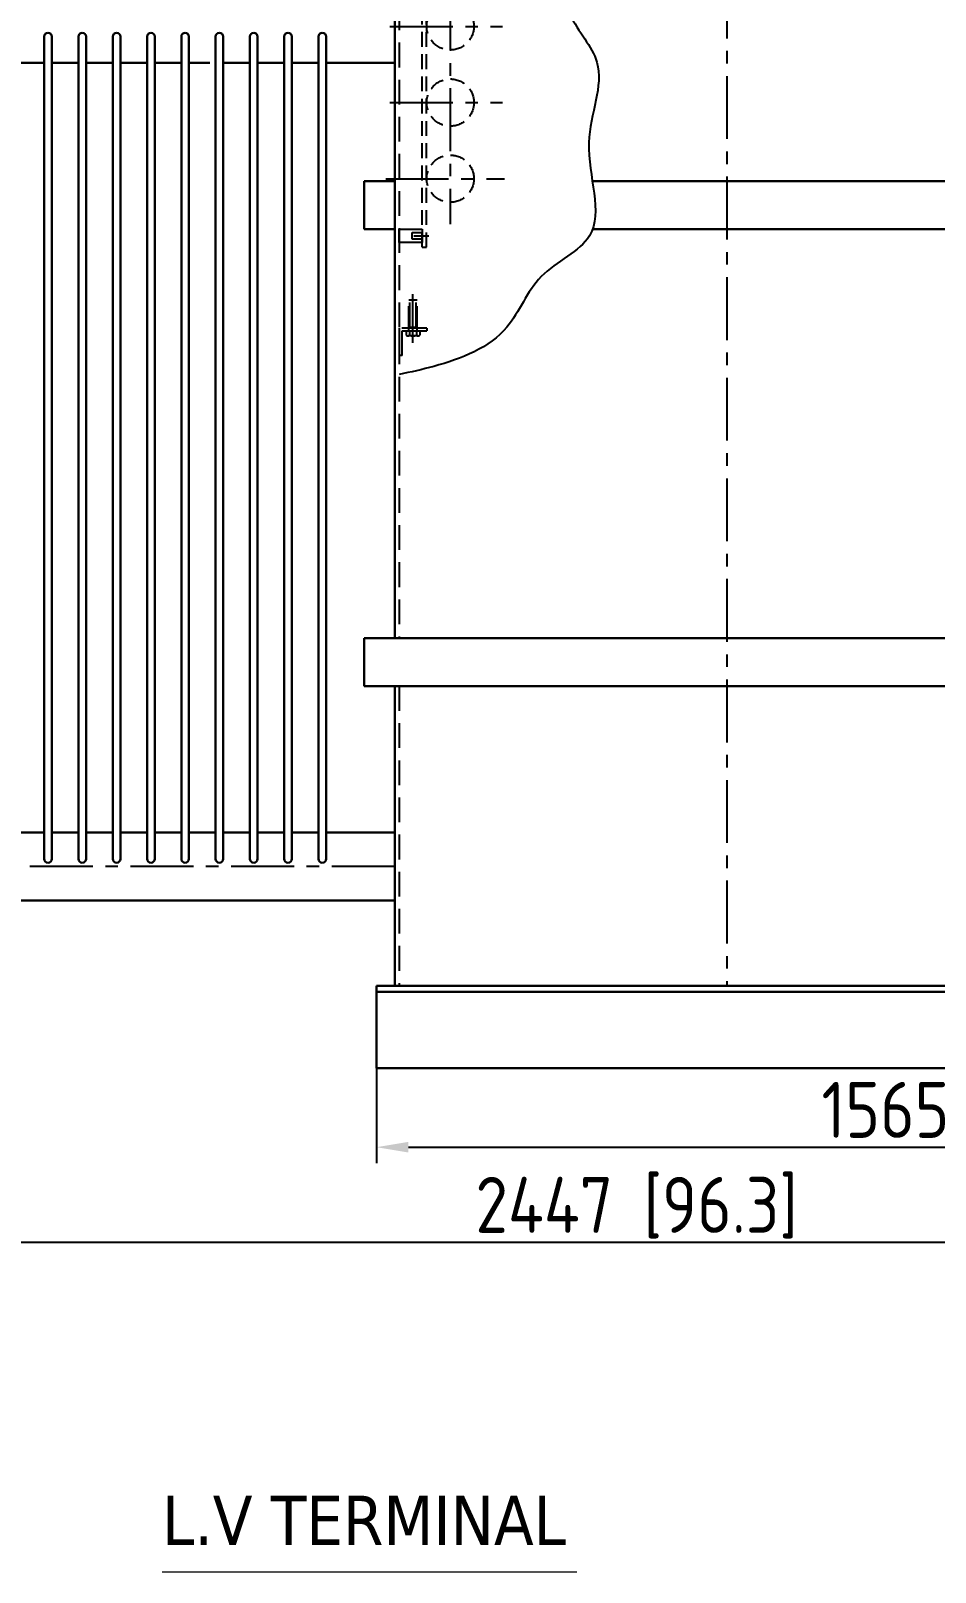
# Model space of a CAD drawing. Header units: millimetres. Extents: x 198356 to 209798, y -190593 to -183267.
# Drawn here: x 202457 to 203644, y -186695 to -184671 of the extents above; entities that cross this region are included whole.
import ezdxf

# ---------------------------------------------------------------- set-up
doc = ezdxf.new("R2010")
doc.units = ezdxf.units.MM
doc.header["$LTSCALE"] = 13
doc.linetypes.add('CENTERX2', pattern=[101.6, 63.5, -12.7, 12.7, -12.7])
doc.linetypes.add('DASHED', pattern=[0.75, 0.5, -0.25])
for name, color, linetype in [('1', 4, 'Continuous'), ('4虚线层', 6, 'DASHED'), ('粗实线', 4, 'Continuous')]:
    doc.layers.add(name, color=color, linetype=linetype)
for name, color, linetype, lineweight in [('2细实线', 3, 'Continuous', 20), ('标注、文本', 3, 'Continuous', 25), ('铁心', 3, 'Continuous', 0)]:
    doc.layers.add(name, color=color, linetype=linetype, lineweight=lineweight)
doc.styles.get("Standard").update_dxf_attribs({"font": 'gbenor.shx', "bigfont": 'gbcbig.shx'})
doc.styles.add('Tahoma$001', font='tahoma.ttf', dxfattribs={"height": 2.159784})
doc.dimstyles.new('英寸 1-10', dxfattribs={"dimscale": 14, "dimtxt": 3.5, "dimasz": 2, "dimexe": 1.5, "dimexo": 0.5, "dimgap": 0.5, "dimtad": 1, "dimtoh": 1, "dimdec": 1, "dimdsep": 46, "dimtxsty": 'Standard', "dimcen": 2.5, "dimclrd": 3, "dimclre": 3, "dimclrt": 3, "dimadec": 0, "dimazin": 2, "dimtfac": 1, "dimtdec": 1, "dimtmove": 0, "dimatfit": 2, "dimfxl": 1, "dimarcsym": 0})

# ---------------------------------------------------------------- blocks, each defined once
blk = doc.blocks.new('*D119')
at = {"layer": '2细实线', "color": 3, "linetype": 'ByBlock', "lineweight": -2}
for p, q in [((202910.5, -185989.8), (202910.5, -186157.7)), ((204475.5, -185989.8), (204475.5, -186157.7)), ((202952.5, -186136.7), (204433.5, -186136.7))]:
    blk.add_line(p, q, dxfattribs=at)
at = {"layer": '2细实线', "color": 3, "linetype": 'ByBlock'}
for points in [[(202952.5, -186129.7), (202952.5, -186143.7), (202910.5, -186136.7)], [(204433.5, -186129.7), (204433.5, -186143.7), (204475.5, -186136.7)]]:
    blk.add_solid(points, dxfattribs=at)
at = {"layer": 'Defpoints', "color": 0, "linetype": 'ByBlock'}
for p in [(202910.5, -185982.8), (204475.5, -185982.8), (204475.5, -186136.7)]:
    blk.add_point(p, dxfattribs=at)
at = {"layer": '2细实线', "color": 3, "linetype": 'ByBlock', "insert": (203693, -186091.4), "char_height": 73.5, "attachment_point": 5}
blk.add_mtext('1565 [61.6]', dxfattribs=at)
blk = doc.blocks.new('A$C5957240F')
at = {"layer": '1', "color": 1, "linetype": 'CENTERX2', "lineweight": -3, "ltscale": 0.1}
blk.add_line((18, 16.7), (18, 80.4), dxfattribs=at)
at = {"layer": '4虚线层', "ltscale": 5}
for p, q in [((12.6, 32.4), (12.6, 72.9)), ((12.6, 72.9), (23.4, 72.9)), ((13.7, 37.2), (13.7, 72.9)), ((22.3, 37.2), (22.3, 72.9)), ((23.4, 32.4), (23.4, 72.9)), ((36, 36), (0, 36)), ((0, 36), (0, 0)), ((3.6, 0), (3.6, 32.4)), ((3.6, 32.4), (36, 32.4)), ((9, 32.4), (27, 32.4)), ((9, 32.4), (9, 26.7)), ((12.6, 37.2), (23.4, 37.2)), ((13.5, 32.4), (13.5, 26.7)), ((24.8, 25.6), (18, 25.6)), ((22.5, 32.4), (22.5, 26.7)), ((27, 32.4), (27, 26.7)), ((36, 36), (36, 32.4)), ((3.6, 0), (0, 0))]:
    blk.add_line(p, q, dxfattribs=at)
at = {"layer": '4虚线层'}
blk.add_line((18, 25.6), (11.2, 25.6), dxfattribs=at)
blk.add_arc((11.2, 28.7), 3.01, 221.6088, 318.3912, dxfattribs=at)
at = {"layer": '4虚线层', "ltscale": 5}
for centre, radius, start, end in [((18, 36.2), 10.5, 244.676, 295.324), ((24.8, 28.7), 3.01, 221.6088, 318.3912)]:
    blk.add_arc(centre, radius, start, end, dxfattribs=at)
blk = doc.blocks.new('A$C3F113F42')
at = {"layer": '1', "color": 1, "linetype": 'CENTERX2', "lineweight": -3, "ltscale": 0.1}
for p, q in [((84.7, 340.8), (84.7, 30.3)), ((5.5, 290), (153.3, 290)), ((5.5, 190), (153.3, 190)), ((0, 90), (155.7, 90))]:
    blk.add_line(p, q, dxfattribs=at)
at = {"layer": '4虚线层', "ltscale": 3}
for p, q in [((37, 365), (62.1, 365)), ((53.7, 380), (47.7, 380)), ((47.7, 0), (47.7, 380)), ((53.7, 0), (53.7, 380)), ((37, 15), (62.1, 15)), ((47.7, 0), (53.7, 0))]:
    blk.add_line(p, q, dxfattribs=at)
at = {"layer": '4虚线层', "ltscale": 5}
for points in [[(17.7, 373.9), (47.7, 373.9), (47.7, 356.1), (17.7, 356.1)], [(17.7, 373.9), (47.7, 373.9), (47.7, 356.1), (17.7, 356.1)], [(17.7, 23.9), (47.7, 23.9), (47.7, 6.1), (17.7, 6.1)], [(17.7, 23.9), (47.7, 23.9), (47.7, 6.1), (17.7, 6.1)]]:
    blk.add_lwpolyline(points, close=True, dxfattribs=at)
at = {"layer": '4虚线层', "ltscale": 3}
for points in [[(34.8, 369.3), (47.7, 369.3), (47.7, 360.7), (34.8, 360.7)], [(34.8, 369.3), (47.7, 369.3), (47.7, 360.7), (34.8, 360.7)], [(34.8, 19.3), (47.7, 19.3), (47.7, 10.7), (34.8, 10.7)], [(34.8, 19.3), (47.7, 19.3), (47.7, 10.7), (34.8, 10.7)]]:
    blk.add_lwpolyline(points, close=True, dxfattribs=at)
for centre in [(84.7, 290), (84.7, 190), (84.7, 90)]:
    blk.add_circle(centre, 31, dxfattribs=at)
blk = doc.blocks.new('*D125')
at = {"layer": '2细实线', "color": 3, "linetype": 'ByBlock', "lineweight": -2}
for p, q in [((202028.5, -185775.1), (202028.5, -186282.5)), ((204475.5, -186080.7), (204475.5, -186282.5)), ((202070.5, -186261.5), (204433.5, -186261.5))]:
    blk.add_line(p, q, dxfattribs=at)
at = {"layer": '2细实线', "color": 3, "linetype": 'ByBlock'}
for points in [[(202070.5, -186254.5), (202070.5, -186268.5), (202028.5, -186261.5)], [(204433.5, -186254.5), (204433.5, -186268.5), (204475.5, -186261.5)]]:
    blk.add_solid(points, dxfattribs=at)
at = {"layer": 'Defpoints', "color": 0, "linetype": 'ByBlock'}
for p in [(202028.5, -185768.1), (204475.5, -186073.7), (204475.5, -186261.5)]:
    blk.add_point(p, dxfattribs=at)
at = {"layer": '2细实线', "color": 3, "linetype": 'ByBlock', "insert": (203252, -186216.2), "char_height": 73.5, "attachment_point": 5}
blk.add_mtext('2447 [96.3]', dxfattribs=at)

msp = doc.modelspace()

# ---------------------------------------------------------------- linework, layer by layer
at = {"layer": '1', "color": 1, "linetype": 'CENTERX2', "lineweight": -3, "ltscale": 0.1}
for p, q in [((203370.464, -184333.802), (203370.464, -185924.802)), ((202934.464, -185768.1), (202038.464, -185768.1)), ((202934.464, -185768.1), (202251.964, -185768.1))]:
    msp.add_line(p, q, dxfattribs=at)
at = {"layer": '1', "ltscale": 5}
msp.add_line((203620.464, -185924.802), (202910.464, -185924.802), dxfattribs=at)
at = {"layer": '4虚线层', "ltscale": 5}
for p, q in [((202940.464, -184344.802), (202940.464, -185468.181)), ((202940.464, -185531.181), (202940.464, -185924.802))]:
    msp.add_line(p, q, dxfattribs=at)
at = {"layer": '标注、文本', "color": 4, "lineweight": 30}
for p, q in [((202910.464, -185924.802), (202910.464, -185932.802)), ((202910.464, -185924.802), (202910.464, -185932.802)), ((203800.464, -185924.802), (202910.464, -185924.802)), ((202910.464, -185932.802), (202910.464, -185924.802)), ((203800.464, -185932.802), (202910.464, -185932.802)), ((202910.464, -186032.802), (202910.464, -185932.802)), ((204325.464, -186032.802), (202910.464, -186032.802))]:
    msp.add_line(p, q, dxfattribs=at)
at = {"layer": '标注、文本'}
msp.add_open_spline([(202940.464, -184498.512), (202960.323, -184523.719), (203027.294, -184552.956), (203155.4, -184517.287), (203146.963, -184643.706), (203221.3, -184718.523), (203169.563, -184820.488), (203223.026, -184941.752), (203116.779, -184985.279), (203086.307, -185076.268), (203006.206, -185107.507), (202955.447, -185118.823), (202940.464, -185121.775)], degree=3, knots=[46.48517865, 46.48517865, 46.48517865, 46.48517865, 107.31807986, 245.10158159, 352.81914888, 424.8157063, 530.90714739, 653.28050704, 736.317903, 816.57469105, 925.45458444, 971.43300698, 971.43300698, 971.43300698, 971.43300698], dxfattribs=at)
at = {"layer": '粗实线', "lineweight": 30}
for p, q in [((202934.464, -185468.181), (202934.464, -184344.802)), ((202474.464, -185758.1), (202474.464, -184678.1)), ((202474.464, -185758.1), (202474.464, -184678.1)), ((202474.464, -185758.1), (202474.464, -184678.1)), ((202479.464, -184673.1), (202479.464, -184673.1)), ((202479.464, -184673.1), (202479.464, -184673.1)), ((202479.464, -184673.1), (202479.464, -184673.1)), ((202484.464, -184678.1), (202484.464, -185758.1)), ((202484.464, -184678.1), (202484.464, -185758.1)), ((202484.464, -184678.1), (202484.464, -185758.1)), ((202519.464, -185758.1), (202519.464, -184678.1)), ((202519.464, -185758.1), (202519.464, -184678.1)), ((202519.464, -185758.1), (202519.464, -184678.1)), ((202519.464, -185758.1), (202519.464, -184678.1)), ((202519.464, -185758.1), (202519.464, -184678.1)), ((202524.464, -184673.1), (202524.464, -184673.1)), ((202524.464, -184673.1), (202524.464, -184673.1)), ((202524.464, -184673.1), (202524.464, -184673.1)), ((202524.464, -184673.1), (202524.464, -184673.1)), ((202524.464, -184673.1), (202524.464, -184673.1)), ((202529.464, -184678.1), (202529.464, -185758.1)), ((202529.464, -184678.1), (202529.464, -185758.1)), ((202529.464, -184678.1), (202529.464, -185758.1)), ((202529.464, -184678.1), (202529.464, -185758.1)), ((202529.464, -184678.1), (202529.464, -185758.1)), ((202564.464, -185758.1), (202564.464, -184678.1)), ((202569.464, -184673.1), (202569.464, -184673.1)), ((202574.464, -184678.1), (202574.464, -185758.1)), ((202609.464, -185758.1), (202609.464, -184678.1)), ((202614.464, -184673.1), (202614.464, -184673.1)), ((202619.464, -184678.1), (202619.464, -185758.1)), ((202654.464, -185758.1), (202654.464, -184678.1)), ((202659.464, -184673.1), (202659.464, -184673.1)), ((202664.464, -184678.1), (202664.464, -185758.1)), ((202699.464, -185758.1), (202699.464, -184678.1)), ((202699.464, -185758.1), (202699.464, -184678.1)), ((202699.464, -185758.1), (202699.464, -184678.1)), ((202699.464, -185758.1), (202699.464, -184678.1)), ((202699.464, -185758.1), (202699.464, -184678.1)), ((202704.464, -184673.1), (202704.464, -184673.1)), ((202704.464, -184673.1), (202704.464, -184673.1)), ((202704.464, -184673.1), (202704.464, -184673.1)), ((202704.464, -184673.1), (202704.464, -184673.1)), ((202704.464, -184673.1), (202704.464, -184673.1)), ((202709.464, -184678.1), (202709.464, -185758.1)), ((202709.464, -184678.1), (202709.464, -185758.1)), ((202709.464, -184678.1), (202709.464, -185758.1)), ((202709.464, -184678.1), (202709.464, -185758.1)), ((202709.464, -184678.1), (202709.464, -185758.1)), ((202744.464, -185758.1), (202744.464, -184678.1)), ((202749.464, -184673.1), (202749.464, -184673.1)), ((202754.464, -184678.1), (202754.464, -185758.1)), ((202789.464, -185758.1), (202789.464, -184678.1)), ((202794.464, -184673.1), (202794.464, -184673.1)), ((202799.464, -184678.1), (202799.464, -185758.1)), ((202834.464, -185758.1), (202834.464, -184678.1)), ((202839.464, -184673.1), (202839.464, -184673.1)), ((202844.464, -184678.1), (202844.464, -185758.1)), ((202691.964, -184712.6), (202664.464, -184712.6)), ((202894.464, -184931.181), (202894.464, -184868.181)), ((202894.464, -184868.181), (202934.464, -184868.181)), ((203193.892, -184868.181), (203800.464, -184868.181)), ((202894.464, -184931.181), (202934.464, -184931.181)), ((203194.264, -184931.181), (203800.464, -184931.181)), ((202894.464, -185468.181), (203800.464, -185468.181)), ((202894.464, -185531.181), (202894.464, -185468.181)), ((202894.464, -185531.181), (203800.464, -185531.181)), ((202934.464, -185924.802), (202934.464, -185531.181)), ((202699.464, -185723.6), (202664.464, -185723.6)), ((202726.464, -185723.6), (202709.464, -185723.6)), ((202479.464, -185763.1), (202479.464, -185763.1)), ((202479.464, -185763.1), (202479.464, -185763.1)), ((202479.464, -185763.1), (202479.464, -185763.1)), ((202524.464, -185763.1), (202524.464, -185763.1)), ((202524.464, -185763.1), (202524.464, -185763.1)), ((202524.464, -185763.1), (202524.464, -185763.1)), ((202524.464, -185763.1), (202524.464, -185763.1)), ((202524.464, -185763.1), (202524.464, -185763.1)), ((202569.464, -185763.1), (202569.464, -185763.1)), ((202614.464, -185763.1), (202614.464, -185763.1)), ((202659.464, -185763.1), (202659.464, -185763.1)), ((202704.464, -185763.1), (202704.464, -185763.1)), ((202704.464, -185763.1), (202704.464, -185763.1)), ((202704.464, -185763.1), (202704.464, -185763.1)), ((202704.464, -185763.1), (202704.464, -185763.1)), ((202704.464, -185763.1), (202704.464, -185763.1)), ((202749.464, -185763.1), (202749.464, -185763.1)), ((202794.464, -185763.1), (202794.464, -185763.1)), ((202839.464, -185763.1), (202839.464, -185763.1)), ((202038.464, -185812.6), (202934.464, -185812.6))]:
    msp.add_line(p, q, dxfattribs=at)
for points in [[(202934.464, -184709.6), (202934.464, -184620.6)], [(202474.464, -184712.6), (202439.464, -184712.6)], [(202519.464, -184712.6), (202484.464, -184712.6)], [(202564.464, -184712.6), (202529.464, -184712.6)], [(202609.464, -184712.6), (202574.464, -184712.6)], [(202654.464, -184712.6), (202619.464, -184712.6)], [(202744.464, -184712.6), (202709.464, -184712.6)], [(202789.464, -184712.6), (202754.464, -184712.6)], [(202834.464, -184712.6), (202799.464, -184712.6)], [(202934.464, -184712.6), (202844.464, -184712.6)], [(202474.464, -185723.6), (202439.464, -185723.6)], [(202519.464, -185723.6), (202484.464, -185723.6)], [(202564.464, -185723.6), (202529.464, -185723.6)], [(202609.464, -185723.6), (202574.464, -185723.6)], [(202654.464, -185723.6), (202619.464, -185723.6)], [(202744.464, -185723.6), (202709.464, -185723.6)], [(202789.464, -185723.6), (202754.464, -185723.6)], [(202834.464, -185723.6), (202799.464, -185723.6)], [(202934.464, -185723.6), (202844.464, -185723.6)], [(202934.464, -185812.6), (202934.464, -185723.6)]]:
    msp.add_lwpolyline(points, dxfattribs=at)
for centre, start, end in [((202479.464, -184678.1), 90, 180), ((202479.464, -184678.1), 90, 180), ((202479.464, -184678.1), 90, 180), ((202479.464, -184678.1), 0, 90), ((202479.464, -184678.1), 0, 90), ((202479.464, -184678.1), 0, 90), ((202524.464, -184678.1), 90, 180), ((202524.464, -184678.1), 90, 180), ((202524.464, -184678.1), 90, 180), ((202524.464, -184678.1), 90, 180), ((202524.464, -184678.1), 90, 180), ((202524.464, -184678.1), 0, 90), ((202524.464, -184678.1), 0, 90), ((202524.464, -184678.1), 0, 90), ((202524.464, -184678.1), 0, 90), ((202524.464, -184678.1), 0, 90), ((202569.464, -184678.1), 90, 180), ((202569.464, -184678.1), 0, 90), ((202614.464, -184678.1), 90, 180), ((202614.464, -184678.1), 0, 90), ((202659.464, -184678.1), 90, 180), ((202659.464, -184678.1), 0, 90), ((202704.464, -184678.1), 90, 180), ((202704.464, -184678.1), 90, 180), ((202704.464, -184678.1), 90, 180), ((202704.464, -184678.1), 90, 180), ((202704.464, -184678.1), 90, 180), ((202704.464, -184678.1), 0, 90), ((202704.464, -184678.1), 0, 90), ((202704.464, -184678.1), 0, 90), ((202704.464, -184678.1), 0, 90), ((202704.464, -184678.1), 0, 90), ((202749.464, -184678.1), 90, 180), ((202749.464, -184678.1), 0, 90), ((202794.464, -184678.1), 90, 180), ((202794.464, -184678.1), 0, 90), ((202839.464, -184678.1), 90, 180), ((202839.464, -184678.1), 0, 90), ((202479.464, -185758.1), 180, 270), ((202479.464, -185758.1), 180, 270), ((202479.464, -185758.1), 180, 270), ((202479.464, -185758.1), 270, 0), ((202479.464, -185758.1), 270, 0), ((202479.464, -185758.1), 270, 0), ((202524.464, -185758.1), 180, 270), ((202524.464, -185758.1), 180, 270), ((202524.464, -185758.1), 180, 270), ((202524.464, -185758.1), 180, 270), ((202524.464, -185758.1), 180, 270), ((202524.464, -185758.1), 270, 0), ((202524.464, -185758.1), 270, 0), ((202524.464, -185758.1), 270, 0), ((202524.464, -185758.1), 270, 0), ((202524.464, -185758.1), 270, 0), ((202569.464, -185758.1), 180, 270), ((202569.464, -185758.1), 270, 0), ((202614.464, -185758.1), 180, 270), ((202614.464, -185758.1), 270, 0), ((202659.464, -185758.1), 180, 270), ((202659.464, -185758.1), 270, 0), ((202704.464, -185758.1), 180, 270), ((202704.464, -185758.1), 180, 270), ((202704.464, -185758.1), 180, 270), ((202704.464, -185758.1), 180, 270), ((202704.464, -185758.1), 180, 270), ((202704.464, -185758.1), 270, 0), ((202704.464, -185758.1), 270, 0), ((202704.464, -185758.1), 270, 0), ((202704.464, -185758.1), 270, 0), ((202704.464, -185758.1), 270, 0), ((202749.464, -185758.1), 180, 270), ((202749.464, -185758.1), 270, 0), ((202794.464, -185758.1), 180, 270), ((202794.464, -185758.1), 270, 0), ((202839.464, -185758.1), 180, 270), ((202839.464, -185758.1), 270, 0)]:
    msp.add_arc(centre, 5, start, end, dxfattribs=at)
at = {"layer": '铁心'}
msp.add_line((203173.543, -186694.843), (202629.275, -186694.843), dxfattribs=at)

# ---------------------------------------------------------------- block references
at = {"layer": '标注、文本'}
for name, p in [('A$C3F113F42', (202922.716, -184954.808)), ('A$C5957240F', (202940.464, -185096.936))]:
    msp.add_blockref(name, p, dxfattribs=at)

# ---------------------------------------------------------------- texts
at = {"layer": '铁心', "style": 'Tahoma$001'}
msp.add_text('L.V TERMINAL', height=64.56572, dxfattribs=at).set_placement((202629.082, -186658.964))

# ---------------------------------------------------------------- dimensions: what is measured, and where the dimension line sits
at = {"layer": '2细实线', "linetype": 'ByBlock'}
for base, p1, p2, picture, middle in [((204475.464, -186261.491), (202028.464, -185768.122), (204475.464, -186073.739), '*D125', (203251.964, -186216.209)), ((204475.464, -186136.677), (202910.464, -185982.802), (204475.464, -185982.802), '*D119', (203692.964, -186091.395))]:
    dim = msp.add_linear_dim(base=base, p1=p1, p2=p2, dimstyle='英寸 1-10', override={"dimtxt": 5.25, "dimasz": 3}, dxfattribs=at)
    dim.commit()
    dim.dimension.update_dxf_attribs({"geometry": picture, "text_midpoint": middle})

doc.saveas('drawing.dxf')
